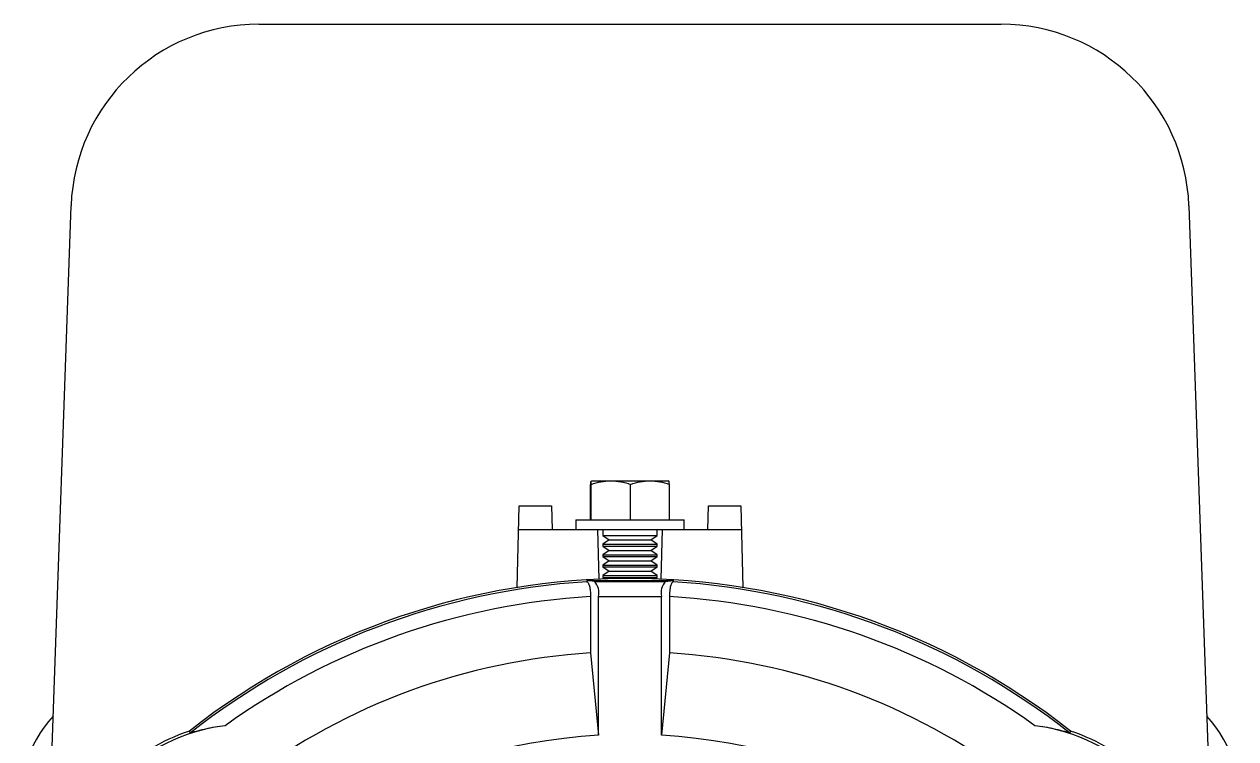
# Paper-space layout '_Left' of a CAD drawing. Header units: inches. Extents: x -3.25 to 5.04, y -3.47 to 5.05.
# Drawn here: x -2.417 to 2.417, y 2.203 to 5.052 of the extents above; entities that cross this region are included whole.
import ezdxf

# ---------------------------------------------------------------- set-up
doc = ezdxf.new("R2010")
doc.units = ezdxf.units.IN
doc.header["$MEASUREMENT"] = 0

psp = doc.layouts.new('_Left')

# ---------------------------------------------------------------- linework, layer by layer
at = {"color": 7, "linetype": 'Continuous', "lineweight": 25}
for p, q in [((-1.4801, 5.0521), (1.4801, 5.0521)), ((-2.31, 2.0269), (-2.2296, 4.3283)), ((2.2296, 4.3283), (2.31, 2.0269)), ((-0.1571, 3.0761), (-0.1571, 3.2172)), ((-0.1564, 3.1281), (-0.1564, 3.2291)), ((-0.1556, 3.2291), (-0.1556, 3.1281)), ((-0.1549, 3.0761), (-0.1549, 3.2172)), ((-0.1528, 3.2311), (0.1528, 3.2311)), ((0.0023, 3.0761), (0.0023, 3.2172)), ((0.1571, 3.0761), (0.1571, 3.2172)), ((-0.4504, 2.8059), (-0.4418, 3.1312)), ((-0.4418, 3.1312), (-0.3125, 3.1312)), ((-0.3125, 3.1312), (-0.31, 3.0371)), ((-0.1556, 3.1281), (-0.1564, 3.1281)), ((0.31, 3.0371), (0.3125, 3.1312)), ((0.3125, 3.1312), (0.4418, 3.1312)), ((0.4418, 3.1312), (0.4504, 2.8059)), ((-0.216, 3.0761), (-0.216, 3.0371)), ((-0.216, 3.0761), (0.216, 3.0761)), ((0.216, 3.0371), (0.216, 3.0761)), ((-0.4443, 3.0371), (0.4443, 3.0371)), ((-0.13, 3.0371), (-0.1248, 2.8391)), ((-0.108, 3.0371), (-0.108, 3.0128)), ((-0.108, 3.0128), (-0.0832, 2.9954)), ((-0.108, 3.0128), (0.108, 3.0128)), ((0.0832, 2.9954), (0.108, 3.0128)), ((0.108, 3.0128), (0.108, 3.0371)), ((0.1248, 2.8391), (0.13, 3.0371)), ((-0.0832, 2.9954), (-0.108, 2.9781)), ((-0.108, 2.9781), (-0.108, 2.9711)), ((-0.108, 2.9781), (0.108, 2.9781)), ((-0.108, 2.9711), (-0.0832, 2.9538)), ((-0.108, 2.9711), (0.108, 2.9711)), ((-0.0832, 2.9538), (-0.108, 2.9364)), ((-0.0832, 2.9954), (0.0832, 2.9954)), ((-0.0832, 2.9538), (0.0832, 2.9538)), ((0.108, 2.9781), (0.0832, 2.9954)), ((0.0832, 2.9538), (0.108, 2.9711)), ((0.108, 2.9364), (0.0832, 2.9538)), ((0.108, 2.9711), (0.108, 2.9781)), ((-0.108, 2.9364), (-0.108, 2.9295)), ((-0.108, 2.9364), (0.108, 2.9364)), ((-0.108, 2.9295), (-0.0832, 2.9121)), ((-0.108, 2.9295), (0.108, 2.9295)), ((-0.0832, 2.9121), (-0.108, 2.8947)), ((-0.0832, 2.9121), (0.0832, 2.9121)), ((0.0832, 2.9121), (0.108, 2.9295)), ((0.108, 2.8947), (0.0832, 2.9121)), ((0.108, 2.9295), (0.108, 2.9364)), ((-0.108, 2.8947), (-0.108, 2.8878)), ((-0.108, 2.8947), (0.108, 2.8947)), ((-0.108, 2.8878), (-0.0832, 2.8704)), ((-0.108, 2.8878), (0.108, 2.8878)), ((-0.0832, 2.8704), (-0.108, 2.8531)), ((-0.108, 2.8531), (-0.108, 2.8461)), ((-0.108, 2.8531), (0.108, 2.8531)), ((-0.0832, 2.8704), (0.0832, 2.8704)), ((0.0832, 2.8704), (0.108, 2.8878)), ((0.108, 2.8531), (0.0832, 2.8704)), ((0.108, 2.8878), (0.108, 2.8947)), ((0.108, 2.8461), (0.108, 2.8531)), ((-0.1727, 2.8338), (-0.1727, 2.8285)), ((-0.1405, 2.8296), (-0.1727, 2.8338)), ((-0.1727, 2.8338), (0.1727, 2.8338)), ((-0.1405, 2.8296), (0.1405, 2.8296)), ((-0.108, 2.8461), (-0.0994, 2.8401)), ((-0.108, 2.8461), (0.108, 2.8461)), ((0.0994, 2.8401), (0.108, 2.8461)), ((0.1405, 2.8296), (0.1727, 2.8338)), ((0.1727, 2.8338), (0.1727, 2.8285)), ((-0.1572, 2.7693), (-0.1572, 2.5448)), ((-0.125, 2.7696), (0.125, 2.7696)), ((-0.125, 2.2165), (-0.125, 2.7696)), ((0.125, 2.2165), (0.125, 2.7696)), ((0.1572, 2.7693), (0.1572, 2.5448)), ((-0.1572, 2.5448), (-0.125, 2.2165)), ((0.1572, 2.5448), (0.125, 2.2165)), ((-1.7538, 2.2259), (-1.7576, 2.2331)), ((1.7576, 2.2331), (1.7538, 2.2259))]:
    psp.add_line(p, q, dxfattribs=at)
for centre, radius, start, end in [((-1.4801, 4.3021), 0.75, 90, 178), ((1.4801, 4.3021), 0.75, 2, 90), ((0, 0), 2.8419, 51.7945, 128.2055), ((0, 0), 2.8338, 93.4934, 128.2344), ((-0.1973, 2.7829), 0.0735, 349.6027, 39.4121), ((0.1973, 2.7829), 0.0735, 140.5879, 190.3973), ((0, 0), 2.8338, 51.7656, 86.5066), ((0, 0), 2.7738, 93.2479, 125.6193), ((0, 0), 2.7738, 54.3807, 86.7521), ((0, 0), 2.5497, 93.5337, 126.7439), ((0, 0), 2.5497, 53.2561, 86.4663), ((-2.0082, 2.0082), 0.4084, 135.7416, 199.0977), ((2.0082, 2.0082), 0.4084, 340.9023, 44.2584), ((-1.5238, 1.5238), 0.7367, 97.1448, 172.8552), ((-1.5238, 1.5238), 0.7469, 108.245, 161.755), ((1.5238, 1.5238), 0.7367, 7.1448, 82.8552), ((1.5238, 1.5238), 0.7469, 18.245, 71.755), ((0, 0), 2.22, 93.2278, 206.7722), ((0, 0), 2.22, 333.2278, 86.7722)]:
    psp.add_arc(centre, radius, start, end, dxfattribs=at)
for points in [[(-0.1564, 3.2291), (-0.1567, 3.2267), (-0.1569, 3.2225), (-0.1571, 3.2172)], [(-0.1519, 3.2311), (-0.1531, 3.2304), (-0.1544, 3.2298), (-0.1556, 3.2291)], [(-0.1549, 3.2172), (-0.1551, 3.2225), (-0.1553, 3.2268), (-0.1556, 3.2291)], [(-0.1549, 3.2172), (-0.1292, 3.2257), (-0.1031, 3.2311), (-0.0763, 3.2311)], [(0.0023, 3.2172), (0.0276, 3.2257), (0.0533, 3.2311), (0.0797, 3.2311)], [(0.1564, 3.2291), (0.1552, 3.2298), (0.154, 3.2304), (0.1528, 3.2311)], [(0.1571, 3.2172), (0.1569, 3.2225), (0.1566, 3.2268), (0.1564, 3.2291)]]:
    psp.add_open_spline(points, degree=3, dxfattribs=at)
for points, knots in [([(-0.0763, 3.2311), (-0.063, 3.2311), (-0.0496, 3.2298), (-0.0235, 3.2249), (-0.0106, 3.2214), (0.0023, 3.2172)], [0, 0, 0, 0, 0.5, 0.5, 1, 1, 1, 1]), ([(0.0797, 3.2311), (0.0928, 3.2311), (0.106, 3.2298), (0.1317, 3.2249), (0.1445, 3.2214), (0.1571, 3.2172)], [0, 0, 0, 0, 0.5, 0.5, 1, 1, 1, 1]), ([(-0.1727, 2.8285), (-0.1717, 2.8284), (-0.1707, 2.828), (-0.1687, 2.8264), (-0.1677, 2.8253), (-0.1659, 2.8224), (-0.165, 2.8206), (-0.1633, 2.8164), (-0.1625, 2.8139), (-0.161, 2.8085), (-0.1604, 2.8055), (-0.1592, 2.7991), (-0.1588, 2.7957), (-0.1576, 2.785), (-0.1572, 2.7772), (-0.1572, 2.7693)], [0, 0, 0, 0, 0.125, 0.125, 0.25, 0.25, 0.375, 0.375, 0.5, 0.5, 0.625, 0.625, 0.75, 0.75, 1, 1, 1, 1]), ([(0.1727, 2.8285), (0.1706, 2.8283), (0.1687, 2.8268), (0.1649, 2.8209), (0.1632, 2.8166), (0.161, 2.8084), (0.1604, 2.8055), (0.1592, 2.7991), (0.1587, 2.7956), (0.1576, 2.7849), (0.1572, 2.7771), (0.1572, 2.7693)], [0, 0, 0, 0, 0.25, 0.25, 0.5, 0.5, 0.625, 0.625, 0.75, 0.75, 1, 1, 1, 1]), ([(-1.6154, 2.2548), (-1.6288, 2.2532), (-1.642, 2.2512), (-1.6685, 2.2465), (-1.6814, 2.2439), (-1.7002, 2.2396), (-1.7064, 2.2382), (-1.7185, 2.2351), (-1.7245, 2.2336), (-1.7358, 2.2305), (-1.7412, 2.229), (-1.7479, 2.2272), (-1.7498, 2.2267), (-1.7528, 2.2259), (-1.7537, 2.2258), (-1.7538, 2.2259)], [0, 0, 0, 0, 0.25, 0.25, 0.5, 0.5, 0.625, 0.625, 0.75, 0.75, 0.875, 0.875, 0.9375, 0.9375, 1, 1, 1, 1]), ([(1.7538, 2.2259), (1.7537, 2.2258), (1.7528, 2.2259), (1.7498, 2.2267), (1.7478, 2.2272), (1.7411, 2.2291), (1.7357, 2.2306), (1.7244, 2.2336), (1.7185, 2.2351), (1.7064, 2.2382), (1.7002, 2.2396), (1.6812, 2.2439), (1.6682, 2.2466), (1.6421, 2.2511), (1.6288, 2.2531), (1.6154, 2.2548)], [0, 0, 0, 0, 0.0625, 0.0625, 0.125, 0.125, 0.25, 0.25, 0.375, 0.375, 0.5, 0.5, 0.75, 0.75, 1, 1, 1, 1])]:
    psp.add_open_spline(points, degree=3, knots=knots, dxfattribs=at)

doc.saveas('drawing.dxf')
